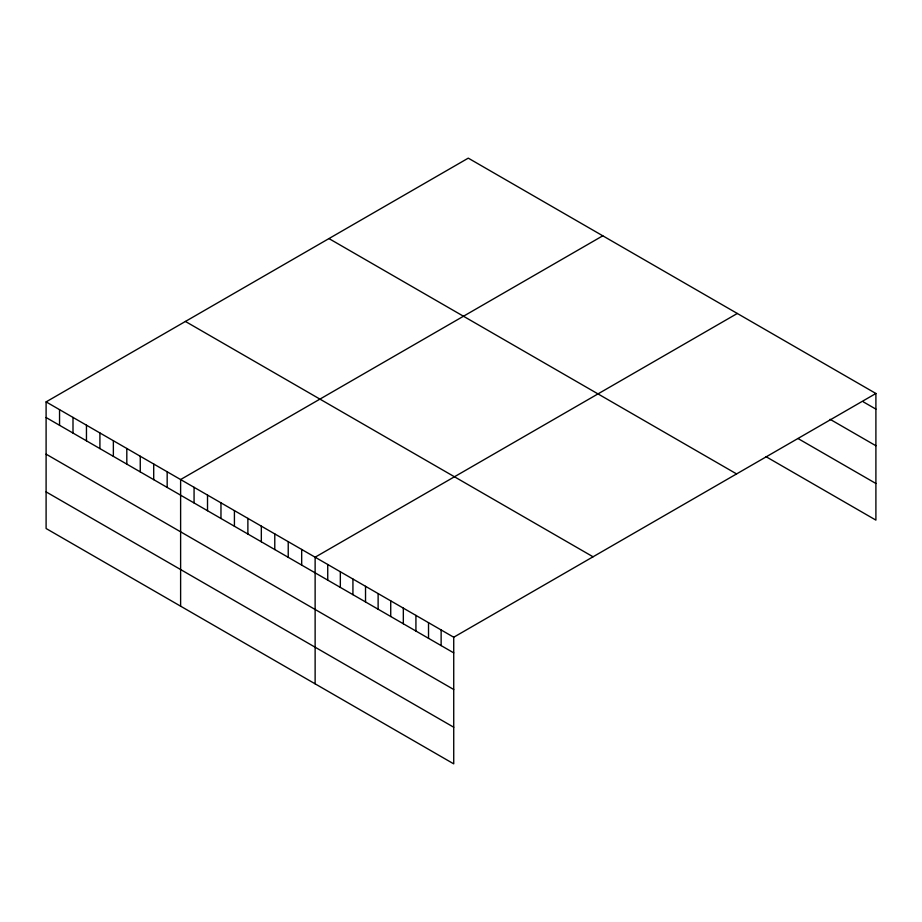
<?xml version="1.0" encoding="UTF-8"?>
<svg xmlns="http://www.w3.org/2000/svg" width="922" height="922" viewBox="0 0 922 922"><rect width="100%" height="100%" fill="white"/><g stroke="black" fill="none" stroke-linecap="round" stroke-linejoin="round"><path stroke-width="1.38" d="M875.9 393.487L453.728 637.229L453.728 763.854L46.1 528.513L46.1 401.888L468.272 158.146L875.9 393.487L875.9 520.112L765.94 456.632M602.792 235.802L180.62 479.544L180.62 606.18M737.312 313.468L315.128 557.211L315.128 683.836M863.303 401.854L875.9 409.126M830.088 419.303L875.9 445.752M798.014 438.526L875.9 483.485M328.958 238.579L736.586 473.92M185.414 321.444L593.042 556.784M46.1 401.888L453.728 637.229M46.1 417.528L453.728 652.868M46.1 454.154L453.728 689.495M46.1 491.887L453.728 727.228M441.131 629.945L441.131 645.596M428.523 622.673L428.523 638.324M415.926 615.4L415.926 631.04M403.329 608.128L403.329 623.768M390.732 600.856L390.732 616.495M378.124 593.584L378.124 609.223M365.527 586.3L365.527 601.951M352.93 579.028L352.93 594.678M340.333 571.755L340.333 587.395M327.736 564.483L327.736 580.122M301.678 549.443L301.678 565.082M288.229 541.675L288.229 557.314M274.779 533.907L274.779 549.558M261.329 526.139L261.329 541.79M247.88 518.371L247.88 534.022M234.419 510.615L234.419 526.255M220.969 502.847L220.969 518.487M207.519 495.079L207.519 510.719M194.069 487.312L194.069 502.951M167.17 471.776L167.17 487.427M153.709 464.008L153.709 479.659M140.259 456.252L140.259 471.891M126.81 448.484L126.81 464.123M113.36 440.716L113.36 456.355M99.91 432.948L99.91 448.588M86.461 425.18L86.461 440.82M72.999 417.412L72.999 433.063M59.55 409.645L59.55 425.296"/></g></svg>
